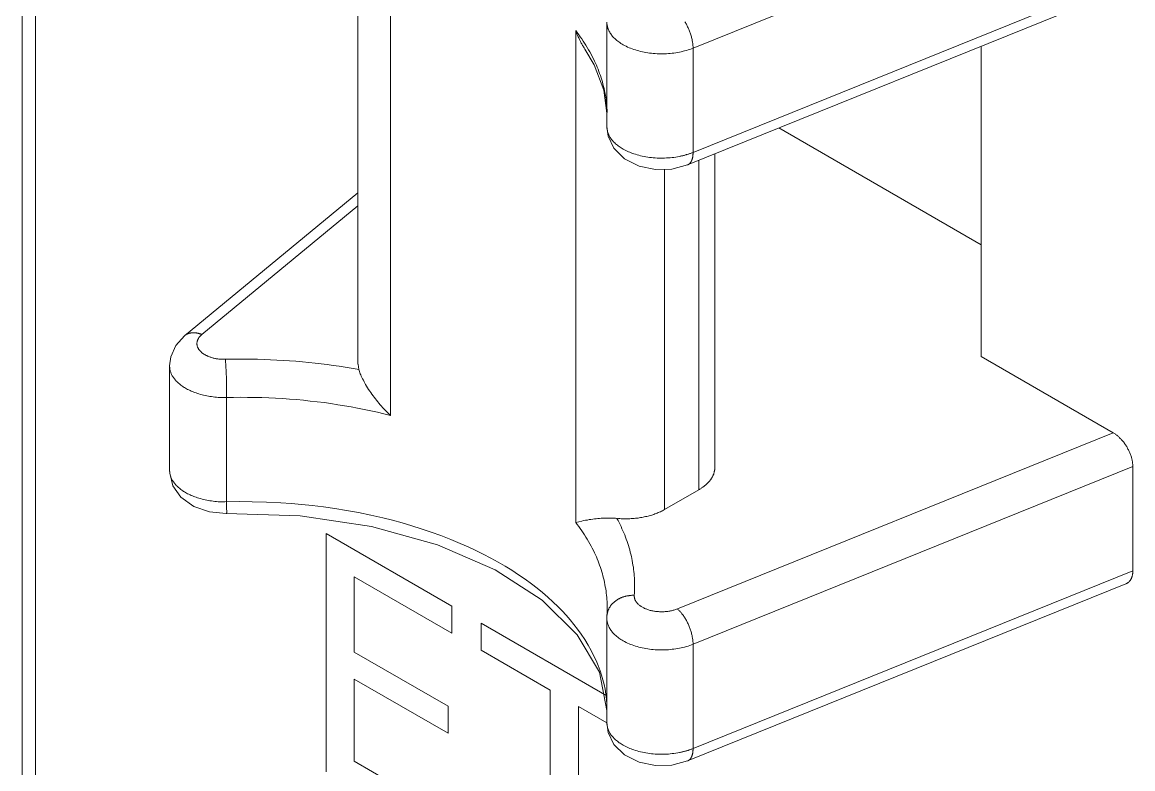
# Model space of a CAD drawing. Header units: inches. Extents: x 67578 to 72421, y -34894 to -31675.
# Drawn here: x 70208.03 to 70227.39, y -33300.14 to -33287.13 of the extents above; entities that cross this region are included whole.
import ezdxf

# ---------------------------------------------------------------- set-up
doc = ezdxf.new("R2010")
doc.units = ezdxf.units.IN
doc.header["$MEASUREMENT"] = 0

# ---------------------------------------------------------------- blocks, each defined once
blk = doc.blocks.new('ET200S')
at = {"lineweight": 0}
for p, q in [((-0.12, 0.188), (-0.12, 76.335)), ((0.026, -0.016), (0.026, 76.193)), ((7.229, 37.759), (12.047, 39.707)), ((3.558, 34.295), (3.558, 39.078)), ((3.915, 33.733), (3.915, 39.122)), ((7.229, 36.616), (12.047, 38.564)), ((7.169, 36.48), (11.972, 38.421)), ((6.285, 36.9), (6.285, 38.043)), ((5.944, 37.951), (5.944, 32.562)), ((6.045, 37.748), (6.147, 37.576)), ((10.385, 37.78), (10.385, 34.379)), ((6.147, 37.576), (6.252, 37.3)), ((6.252, 37.3), (6.285, 37.045)), ((6.285, 36.9), (6.299, 36.793)), ((8.169, 36.884), (10.385, 35.604)), ((6.299, 36.793), (6.362, 36.661)), ((6.362, 36.661), (6.478, 36.546)), ((6.478, 36.546), (6.639, 36.465)), ((7.292, 36.529), (7.292, 32.92)), ((7.468, 36.6), (7.468, 33.165)), ((6.639, 36.465), (6.818, 36.429)), ((6.818, 36.429), (6.998, 36.434)), ((6.916, 36.432), (6.916, 32.703)), ((6.998, 36.434), (7.169, 36.48)), ((1.657, 34.608), (3.558, 36.175)), ((1.848, 34.621), (3.558, 36.031)), ((1.657, 34.608), (1.561, 34.5)), ((1.561, 34.5), (1.507, 34.377)), ((1.507, 34.377), (1.494, 34.277)), ((10.385, 34.379), (11.832, 33.544)), ((1.494, 33.134), (1.494, 34.277)), ((3.566, 34.239), (3.551, 34.242)), ((3.566, 34.239), (3.559, 34.296)), ((2.119, 32.788), (2.119, 33.931)), ((11.832, 33.544), (7.057, 31.614)), ((1.494, 33.134), (1.495, 33.1)), ((1.495, 33.1), (1.531, 32.964)), ((12.047, 33.175), (7.229, 31.227)), ((12.047, 33.175), (12.047, 32.032)), ((1.531, 32.964), (1.619, 32.838)), ((6.916, 32.703), (7.292, 32.92)), ((1.619, 32.838), (1.759, 32.737)), ((1.759, 32.737), (1.933, 32.677)), ((2.117, 32.756), (2.118, 32.76)), ((2.118, 32.766), (2.119, 32.77)), ((2.118, 32.76), (2.118, 32.766)), ((1.933, 32.677), (2.114, 32.661)), ((2.114, 32.661), (2.924, 32.634)), ((2.924, 32.634), (3.708, 32.517)), ((3.708, 32.517), (4.43, 32.316)), ((3.208, 29.827), (3.208, 32.44)), ((3.208, 32.44), (4.587, 31.643)), ((4.43, 32.316), (5.061, 32.041)), ((5.061, 32.041), (5.577, 31.708)), ((12.047, 32.032), (7.229, 30.084)), ((3.518, 31.965), (3.518, 31.141)), ((4.587, 31.347), (3.518, 31.965)), ((11.972, 31.889), (7.169, 29.948)), ((4.587, 31.643), (4.587, 31.347)), ((5.577, 31.708), (5.96, 31.331)), ((6.286, 31.54), (6.285, 31.511)), ((6.288, 31.568), (6.286, 31.54)), ((6.289, 31.596), (6.288, 31.568)), ((6.289, 31.623), (6.289, 31.596)), ((4.906, 31.163), (4.906, 31.459)), ((4.906, 31.459), (6.285, 30.663)), ((6.285, 30.368), (6.285, 31.511)), ((5.96, 31.331), (6.203, 30.92)), ((5.665, 30.725), (4.906, 31.163)), ((3.518, 31.141), (4.546, 30.547)), ((6.203, 30.92), (6.285, 30.501)), ((3.518, 30.844), (3.518, 29.945)), ((4.546, 30.251), (3.518, 30.844)), ((5.665, 28.409), (5.665, 30.725)), ((4.546, 30.547), (4.546, 30.251)), ((5.974, 30.546), (5.974, 28.23)), ((6.285, 30.367), (5.974, 30.546)), ((6.285, 30.368), (6.299, 30.261)), ((6.299, 30.261), (6.362, 30.129)), ((6.362, 30.129), (6.478, 30.014)), ((3.518, 29.945), (4.616, 29.31)), ((6.478, 30.014), (6.639, 29.933)), ((6.639, 29.933), (6.818, 29.897)), ((6.998, 29.902), (7.169, 29.948)), ((6.818, 29.897), (6.998, 29.902))]:
    blk.add_line(p, q, dxfattribs=at)
for points in [[(7.14, 38.047), (7.145, 38.038), (7.151, 38.029), (7.156, 38.02), (7.161, 38.011), (7.165, 38.002), (7.17, 37.993), (7.174, 37.983), (7.179, 37.974), (7.183, 37.964), (7.187, 37.954), (7.191, 37.944), (7.194, 37.935), (7.198, 37.925), (7.201, 37.915), (7.205, 37.904), (7.208, 37.894), (7.211, 37.884), (7.213, 37.874), (7.216, 37.864), (7.218, 37.855), (7.22, 37.846), (7.221, 37.838), (7.223, 37.829), (7.224, 37.82), (7.225, 37.812), (7.226, 37.803), (7.227, 37.794), (7.228, 37.785), (7.229, 37.777), (7.229, 37.768), (7.229, 37.759)], [(6.285, 38.043), (6.285, 38.04), (6.285, 38.037), (6.285, 38.035), (6.285, 38.032), (6.285, 38.029), (6.286, 38.027), (6.286, 38.024), (6.286, 38.021), (6.286, 38.019), (6.287, 38.016), (6.287, 38.013), (6.288, 38.011), (6.288, 38.008), (6.288, 38.005), (6.289, 38.003), (6.29, 38), (6.29, 37.998), (6.291, 37.995), (6.291, 37.992), (6.292, 37.99), (6.293, 37.987), (6.293, 37.985), (6.294, 37.982), (6.295, 37.979), (6.296, 37.977), (6.297, 37.974), (6.298, 37.972), (6.299, 37.969), (6.299, 37.967), (6.3, 37.964), (6.301, 37.962)], [(5.944, 37.951), (5.961, 37.929), (5.977, 37.906), (5.994, 37.883), (6.01, 37.86), (6.025, 37.837), (6.041, 37.813), (6.056, 37.79), (6.07, 37.766), (6.084, 37.741), (6.098, 37.717), (6.112, 37.692), (6.125, 37.667), (6.137, 37.642), (6.149, 37.617), (6.16, 37.595), (6.17, 37.572), (6.179, 37.55), (6.188, 37.527), (6.197, 37.504), (6.206, 37.481), (6.214, 37.458), (6.221, 37.435), (6.229, 37.411), (6.236, 37.388), (6.242, 37.364), (6.248, 37.34), (6.254, 37.317), (6.259, 37.293), (6.264, 37.269), (6.269, 37.245), (6.272, 37.222), (6.276, 37.198), (6.279, 37.174), (6.282, 37.151), (6.284, 37.127), (6.286, 37.103), (6.287, 37.079), (6.288, 37.055)], [(5.944, 37.951), (5.947, 37.942), (5.95, 37.933), (5.954, 37.924), (5.957, 37.916), (5.961, 37.907), (5.964, 37.898), (5.968, 37.89), (5.972, 37.881), (5.976, 37.872), (5.98, 37.864), (5.984, 37.855), (5.988, 37.847), (5.992, 37.839), (5.996, 37.83), (6.001, 37.822), (6.005, 37.814), (6.01, 37.805), (6.015, 37.797), (6.019, 37.789), (6.024, 37.781), (6.03, 37.772), (6.035, 37.764), (6.04, 37.756), (6.045, 37.748)], [(6.301, 37.962), (6.306, 37.952), (6.311, 37.942), (6.316, 37.933), (6.322, 37.923), (6.328, 37.914), (6.334, 37.905), (6.341, 37.897), (6.348, 37.888), (6.355, 37.88), (6.362, 37.872), (6.372, 37.863), (6.383, 37.853), (6.394, 37.844), (6.405, 37.835), (6.416, 37.827), (6.427, 37.819), (6.439, 37.811), (6.451, 37.803), (6.463, 37.796), (6.479, 37.787), (6.495, 37.779), (6.512, 37.771), (6.528, 37.764), (6.545, 37.757), (6.562, 37.751), (6.579, 37.745), (6.597, 37.739), (6.616, 37.733), (6.635, 37.728), (6.654, 37.723), (6.674, 37.718), (6.693, 37.714), (6.713, 37.711), (6.732, 37.708), (6.752, 37.705), (6.773, 37.702), (6.793, 37.7), (6.814, 37.699), (6.835, 37.698), (6.856, 37.697), (6.876, 37.696), (6.897, 37.696), (6.918, 37.697), (6.938, 37.698), (6.959, 37.699), (6.979, 37.701), (7, 37.703), (7.02, 37.705), (7.04, 37.708), (7.061, 37.712), (7.081, 37.715), (7.1, 37.719), (7.119, 37.724), (7.137, 37.729), (7.156, 37.734), (7.174, 37.739), (7.193, 37.745), (7.211, 37.752), (7.229, 37.759)], [(7.229, 37.759), (7.229, 36.612), (7.229, 36.609), (7.229, 36.605), (7.229, 36.601), (7.229, 36.598), (7.228, 36.594), (7.228, 36.59), (7.228, 36.587), (7.227, 36.583), (7.227, 36.579), (7.227, 36.576), (7.226, 36.572), (7.226, 36.569), (7.225, 36.565), (7.224, 36.561), (7.223, 36.558), (7.223, 36.554), (7.222, 36.551), (7.221, 36.547), (7.22, 36.544), (7.218, 36.54), (7.217, 36.536), (7.216, 36.533), (7.215, 36.531), (7.214, 36.529), (7.213, 36.526), (7.212, 36.524), (7.211, 36.522), (7.21, 36.52), (7.209, 36.518), (7.208, 36.516), (7.207, 36.514), (7.205, 36.512), (7.204, 36.51), (7.203, 36.508), (7.202, 36.506), (7.2, 36.504), (7.199, 36.502), (7.197, 36.5), (7.196, 36.499), (7.194, 36.497), (7.193, 36.495), (7.191, 36.494), (7.189, 36.492), (7.188, 36.491), (7.186, 36.489), (7.184, 36.488), (7.182, 36.487), (7.18, 36.485), (7.179, 36.484), (7.177, 36.483), (7.175, 36.482), (7.173, 36.481), (7.171, 36.481), (7.169, 36.48)], [(6.285, 36.9), (6.285, 36.89), (6.286, 36.881), (6.287, 36.872), (6.288, 36.863), (6.29, 36.854), (6.292, 36.845), (6.295, 36.836), (6.298, 36.827), (6.301, 36.819), (6.305, 36.81), (6.31, 36.801), (6.314, 36.792), (6.319, 36.784), (6.325, 36.775), (6.33, 36.767), (6.336, 36.759), (6.342, 36.751), (6.349, 36.744), (6.355, 36.737), (6.362, 36.729), (6.371, 36.72), (6.381, 36.712), (6.39, 36.704), (6.4, 36.695), (6.41, 36.688), (6.42, 36.68), (6.431, 36.673), (6.441, 36.666), (6.452, 36.66), (6.463, 36.653), (6.477, 36.645), (6.492, 36.638), (6.506, 36.631), (6.521, 36.624), (6.536, 36.618), (6.551, 36.612), (6.566, 36.606), (6.581, 36.601), (6.597, 36.596), (6.616, 36.59), (6.635, 36.585), (6.654, 36.58), (6.673, 36.575), (6.693, 36.571), (6.713, 36.568), (6.732, 36.565), (6.752, 36.562), (6.773, 36.559), (6.793, 36.557), (6.814, 36.556), (6.835, 36.554), (6.855, 36.554), (6.876, 36.553), (6.897, 36.553), (6.918, 36.554), (6.938, 36.555), (6.959, 36.556), (6.979, 36.558), (6.999, 36.56), (7.02, 36.562), (7.04, 36.565), (7.06, 36.568), (7.081, 36.572)], [(7.081, 36.572), (7.088, 36.574), (7.095, 36.575), (7.102, 36.577), (7.11, 36.578), (7.117, 36.58), (7.124, 36.582), (7.131, 36.584), (7.138, 36.586), (7.145, 36.588), (7.152, 36.59), (7.159, 36.592), (7.166, 36.594), (7.174, 36.596), (7.181, 36.598), (7.188, 36.601), (7.194, 36.603), (7.201, 36.605), (7.208, 36.608), (7.215, 36.61), (7.222, 36.613), (7.229, 36.616)], [(1.657, 34.607), (1.66, 34.61), (1.663, 34.612), (1.666, 34.614), (1.668, 34.616), (1.671, 34.618), (1.674, 34.62), (1.677, 34.621), (1.68, 34.623), (1.683, 34.625), (1.686, 34.626), (1.69, 34.627), (1.693, 34.629), (1.696, 34.63), (1.699, 34.631), (1.703, 34.632), (1.706, 34.633), (1.709, 34.634), (1.713, 34.635), (1.716, 34.636), (1.719, 34.637), (1.723, 34.637), (1.726, 34.638), (1.73, 34.639), (1.733, 34.639), (1.737, 34.639), (1.74, 34.64), (1.744, 34.64), (1.747, 34.64), (1.751, 34.64), (1.754, 34.64), (1.758, 34.64), (1.763, 34.64), (1.767, 34.64), (1.772, 34.64), (1.776, 34.639), (1.78, 34.639), (1.785, 34.638), (1.789, 34.638), (1.793, 34.637), (1.798, 34.636), (1.802, 34.635), (1.806, 34.634), (1.811, 34.633), (1.815, 34.632), (1.819, 34.631), (1.823, 34.63), (1.827, 34.629), (1.832, 34.627), (1.836, 34.626), (1.84, 34.624), (1.844, 34.623), (1.848, 34.621)], [(2.177, 34.35), (2.097, 34.349), (2.088, 34.349), (2.079, 34.349), (2.07, 34.349), (2.06, 34.35), (2.051, 34.35), (2.042, 34.351), (2.033, 34.352), (2.024, 34.353), (2.015, 34.355), (2.006, 34.356), (1.997, 34.358), (1.989, 34.359), (1.98, 34.361), (1.972, 34.363), (1.963, 34.366), (1.955, 34.368), (1.946, 34.371), (1.939, 34.373), (1.931, 34.376), (1.924, 34.379), (1.916, 34.382), (1.909, 34.385), (1.902, 34.389), (1.894, 34.392), (1.887, 34.396), (1.88, 34.4), (1.875, 34.403), (1.87, 34.407), (1.864, 34.41), (1.859, 34.414), (1.854, 34.417), (1.849, 34.421), (1.844, 34.425), (1.84, 34.43), (1.835, 34.434), (1.831, 34.438), (1.827, 34.442), (1.824, 34.446), (1.821, 34.45), (1.818, 34.453), (1.815, 34.457), (1.812, 34.462), (1.81, 34.466), (1.807, 34.47), (1.805, 34.474), (1.803, 34.479), (1.801, 34.483), (1.8, 34.487), (1.798, 34.492), (1.797, 34.496), (1.796, 34.5), (1.795, 34.505), (1.795, 34.509), (1.794, 34.513), (1.794, 34.518), (1.794, 34.522), (1.794, 34.527), (1.794, 34.531), (1.795, 34.536), (1.795, 34.54), (1.796, 34.545), (1.798, 34.549), (1.799, 34.553), (1.8, 34.558), (1.802, 34.562), (1.804, 34.566), (1.806, 34.57), (1.808, 34.574), (1.81, 34.578), (1.813, 34.583), (1.816, 34.587), (1.819, 34.591), (1.822, 34.595), (1.826, 34.599), (1.829, 34.603), (1.833, 34.607), (1.836, 34.611), (1.84, 34.614), (1.844, 34.618), (1.848, 34.621)], [(2.119, 33.931), (2.119, 33.966), (2.119, 34.002), (2.118, 34.038), (2.118, 34.077), (2.117, 34.116), (2.116, 34.155), (2.114, 34.191), (2.113, 34.227), (2.111, 34.264), (2.11, 34.292), (2.108, 34.32), (2.107, 34.349)], [(3.551, 34.242), (3.485, 34.253), (3.419, 34.264), (3.353, 34.274), (3.287, 34.283), (3.221, 34.292), (3.154, 34.3), (3.088, 34.308), (3.018, 34.315), (2.949, 34.322), (2.879, 34.327), (2.809, 34.333), (2.739, 34.337), (2.669, 34.341), (2.599, 34.344), (2.529, 34.347), (2.459, 34.349), (2.388, 34.35), (2.318, 34.351), (2.247, 34.351), (2.177, 34.35)], [(2.119, 33.931), (2.101, 33.93), (2.082, 33.93), (2.064, 33.931), (2.045, 33.931), (2.027, 33.932), (2.009, 33.934), (1.99, 33.936), (1.972, 33.938), (1.954, 33.94), (1.936, 33.943), (1.919, 33.945), (1.901, 33.949), (1.884, 33.952), (1.867, 33.956), (1.85, 33.96), (1.833, 33.965), (1.816, 33.97), (1.799, 33.975), (1.785, 33.98), (1.772, 33.985), (1.758, 33.99), (1.745, 33.995), (1.731, 34.001), (1.718, 34.007), (1.705, 34.013), (1.692, 34.019), (1.679, 34.026), (1.667, 34.033), (1.657, 34.039), (1.647, 34.045), (1.638, 34.052), (1.628, 34.058), (1.619, 34.065), (1.61, 34.072), (1.601, 34.079), (1.592, 34.086), (1.584, 34.094), (1.576, 34.102), (1.568, 34.11), (1.561, 34.117), (1.556, 34.124), (1.55, 34.131), (1.544, 34.138), (1.539, 34.145), (1.534, 34.152), (1.529, 34.16), (1.524, 34.168), (1.52, 34.176), (1.516, 34.184), (1.512, 34.192), (1.509, 34.2), (1.506, 34.207), (1.504, 34.215), (1.501, 34.222), (1.499, 34.23), (1.498, 34.238), (1.496, 34.245), (1.495, 34.253), (1.495, 34.261), (1.494, 34.269), (1.494, 34.277)], [(3.915, 33.733), (3.9, 33.747), (3.885, 33.762), (3.871, 33.776), (3.856, 33.791), (3.842, 33.806), (3.828, 33.821), (3.815, 33.836), (3.801, 33.852), (3.788, 33.867), (3.774, 33.883), (3.761, 33.9), (3.749, 33.916), (3.736, 33.933), (3.723, 33.949), (3.711, 33.966), (3.699, 33.984), (3.687, 34.001), (3.675, 34.019), (3.664, 34.037), (3.653, 34.055), (3.642, 34.073), (3.633, 34.088), (3.625, 34.103), (3.617, 34.119), (3.609, 34.135), (3.601, 34.15), (3.594, 34.166), (3.588, 34.178), (3.583, 34.19), (3.579, 34.202), (3.574, 34.214), (3.57, 34.226), (3.566, 34.239)], [(3.915, 33.733), (3.843, 33.751), (3.771, 33.768), (3.699, 33.784), (3.627, 33.8), (3.554, 33.814), (3.482, 33.828), (3.409, 33.84), (3.336, 33.852), (3.261, 33.864), (3.186, 33.874), (3.111, 33.883), (3.035, 33.892), (2.96, 33.9), (2.884, 33.907), (2.809, 33.913), (2.733, 33.918), (2.656, 33.923), (2.58, 33.927), (2.503, 33.929), (2.426, 33.931), (2.349, 33.932), (2.273, 33.933), (2.196, 33.932), (2.119, 33.931)], [(11.832, 33.544), (11.839, 33.54), (11.846, 33.535), (11.852, 33.531), (11.859, 33.526), (11.866, 33.521), (11.872, 33.516), (11.879, 33.511), (11.885, 33.506), (11.891, 33.5), (11.897, 33.495), (11.903, 33.489), (11.909, 33.483), (11.915, 33.477), (11.921, 33.47), (11.928, 33.463), (11.934, 33.455), (11.94, 33.448), (11.947, 33.44), (11.952, 33.432), (11.958, 33.424), (11.964, 33.416), (11.969, 33.408), (11.974, 33.4), (11.98, 33.392), (11.985, 33.383), (11.989, 33.375), (11.994, 33.366), (11.998, 33.358), (12.003, 33.349), (12.007, 33.34), (12.011, 33.331), (12.015, 33.323), (12.018, 33.314), (12.022, 33.305), (12.025, 33.295), (12.028, 33.286), (12.031, 33.277), (12.033, 33.269), (12.035, 33.262), (12.037, 33.254), (12.039, 33.246), (12.041, 33.238), (12.042, 33.23), (12.043, 33.222), (12.044, 33.214), (12.045, 33.207), (12.046, 33.199), (12.047, 33.191), (12.047, 33.183), (12.047, 33.175)], [(2.101, 32.787), (2.082, 32.787), (2.064, 32.788), (2.046, 32.788), (2.027, 32.789), (2.009, 32.791), (1.99, 32.792), (1.972, 32.794), (1.954, 32.797), (1.936, 32.799), (1.919, 32.802), (1.902, 32.805), (1.884, 32.809), (1.867, 32.813), (1.85, 32.817), (1.833, 32.822), (1.816, 32.827), (1.799, 32.832), (1.785, 32.837), (1.772, 32.841), (1.758, 32.846), (1.745, 32.852), (1.731, 32.858), (1.718, 32.863), (1.705, 32.87), (1.692, 32.876), (1.68, 32.883), (1.667, 32.89), (1.657, 32.896), (1.647, 32.902), (1.638, 32.908), (1.628, 32.915), (1.619, 32.922), (1.61, 32.929), (1.601, 32.936), (1.592, 32.943), (1.584, 32.951), (1.576, 32.959), (1.568, 32.967), (1.562, 32.974), (1.556, 32.981), (1.55, 32.987), (1.544, 32.995), (1.539, 33.002), (1.534, 33.009), (1.529, 33.017), (1.524, 33.024), (1.52, 33.032), (1.516, 33.04), (1.512, 33.049), (1.509, 33.057), (1.506, 33.064), (1.504, 33.072), (1.501, 33.079), (1.499, 33.087), (1.498, 33.095), (1.496, 33.102), (1.495, 33.11), (1.495, 33.118), (1.494, 33.126), (1.494, 33.134)], [(7.468, 33.165), (7.468, 33.16), (7.467, 33.154), (7.467, 33.149), (7.467, 33.144), (7.466, 33.139), (7.465, 33.133), (7.464, 33.128), (7.464, 33.123), (7.462, 33.118), (7.461, 33.113), (7.46, 33.108), (7.458, 33.103), (7.457, 33.097), (7.455, 33.092), (7.453, 33.087), (7.45, 33.082), (7.448, 33.076), (7.446, 33.071), (7.443, 33.066), (7.441, 33.061), (7.438, 33.056), (7.435, 33.052), (7.432, 33.047), (7.429, 33.042), (7.426, 33.037), (7.423, 33.033), (7.419, 33.028), (7.416, 33.024), (7.412, 33.019), (7.409, 33.015), (7.405, 33.011), (7.402, 33.006), (7.397, 33.001), (7.391, 32.995), (7.386, 32.99), (7.381, 32.985), (7.376, 32.98), (7.37, 32.975), (7.365, 32.97), (7.359, 32.966), (7.353, 32.961), (7.347, 32.956), (7.341, 32.952), (7.336, 32.948), (7.33, 32.943), (7.323, 32.939), (7.317, 32.935), (7.311, 32.931), (7.305, 32.927), (7.299, 32.924), (7.292, 32.92)], [(6.286, 30.569), (6.281, 30.624), (6.274, 30.679), (6.265, 30.734), (6.254, 30.785), (6.241, 30.836), (6.226, 30.887), (6.21, 30.937), (6.189, 30.993), (6.166, 31.049), (6.14, 31.104), (6.113, 31.157), (6.079, 31.218), (6.043, 31.278), (6.004, 31.336), (5.964, 31.393), (5.924, 31.444), (5.882, 31.495), (5.839, 31.544), (5.795, 31.592), (5.75, 31.638), (5.694, 31.692), (5.638, 31.743), (5.579, 31.793), (5.52, 31.842), (5.459, 31.889), (5.389, 31.94), (5.317, 31.989), (5.244, 32.037), (5.169, 32.083), (5.094, 32.127), (5.013, 32.171), (4.931, 32.214), (4.848, 32.255), (4.764, 32.294), (4.679, 32.332), (4.574, 32.376), (4.467, 32.417), (4.359, 32.456), (4.251, 32.493), (4.147, 32.525), (4.042, 32.556), (3.937, 32.585), (3.831, 32.611), (3.698, 32.642), (3.565, 32.669), (3.431, 32.694), (3.306, 32.714), (3.182, 32.731), (3.057, 32.747), (2.942, 32.759), (2.827, 32.769), (2.713, 32.777), (2.556, 32.784), (2.4, 32.789), (2.26, 32.79), (2.101, 32.787)], [(2.119, 32.702), (2.119, 32.705), (2.118, 32.707), (2.118, 32.71), (2.118, 32.712), (2.117, 32.715), (2.117, 32.717), (2.117, 32.719), (2.117, 32.722), (2.117, 32.724), (2.117, 32.726), (2.117, 32.728), (2.116, 32.73), (2.116, 32.732), (2.116, 32.734), (2.116, 32.736), (2.116, 32.738), (2.116, 32.74), (2.116, 32.742), (2.117, 32.743), (2.117, 32.745), (2.117, 32.747), (2.117, 32.749), (2.117, 32.75), (2.117, 32.752), (2.117, 32.754), (2.117, 32.756)], [(2.119, 32.77), (2.119, 32.772), (2.119, 32.774), (2.119, 32.776), (2.119, 32.779), (2.119, 32.781), (2.119, 32.783), (2.119, 32.785), (2.119, 32.788)], [(2.116, 32.665), (2.116, 32.665), (2.117, 32.664), (2.117, 32.664), (2.118, 32.664), (2.118, 32.664), (2.119, 32.664), (2.119, 32.664), (2.119, 32.665), (2.12, 32.665), (2.12, 32.665), (2.12, 32.665), (2.12, 32.666), (2.121, 32.666), (2.121, 32.667), (2.121, 32.667), (2.121, 32.667), (2.121, 32.668), (2.121, 32.669), (2.122, 32.669), (2.122, 32.67), (2.122, 32.671), (2.122, 32.672), (2.122, 32.673), (2.122, 32.675), (2.122, 32.676), (2.122, 32.677), (2.122, 32.679), (2.122, 32.68), (2.121, 32.681), (2.121, 32.683), (2.121, 32.685), (2.121, 32.686), (2.121, 32.688), (2.12, 32.691), (2.12, 32.693), (2.119, 32.702)], [(6.38, 32.607), (6.365, 32.608), (6.35, 32.609), (6.335, 32.609), (6.32, 32.61), (6.305, 32.61), (6.289, 32.61), (6.272, 32.609), (6.255, 32.609), (6.238, 32.608), (6.221, 32.607), (6.204, 32.605), (6.186, 32.604), (6.167, 32.602), (6.149, 32.6), (6.13, 32.597), (6.111, 32.595), (6.092, 32.592), (6.071, 32.588), (6.051, 32.585), (6.03, 32.581), (6.01, 32.577), (5.977, 32.569), (5.944, 32.562)], [(6.916, 32.703), (6.905, 32.696), (6.894, 32.69), (6.882, 32.685), (6.871, 32.679), (6.859, 32.674), (6.848, 32.669), (6.836, 32.664), (6.824, 32.659), (6.812, 32.655), (6.8, 32.65), (6.788, 32.646), (6.776, 32.642), (6.763, 32.639), (6.75, 32.635), (6.736, 32.631), (6.722, 32.628), (6.709, 32.625), (6.695, 32.622), (6.681, 32.619), (6.667, 32.616), (6.653, 32.614), (6.64, 32.612), (6.626, 32.61), (6.612, 32.608), (6.598, 32.607), (6.584, 32.605), (6.568, 32.604), (6.552, 32.603), (6.536, 32.602), (6.521, 32.602), (6.505, 32.601), (6.489, 32.601), (6.473, 32.601), (6.458, 32.602), (6.442, 32.602), (6.426, 32.603), (6.411, 32.604), (6.38, 32.607)], [(6.289, 31.623), (6.289, 31.647), (6.288, 31.67), (6.287, 31.694), (6.286, 31.717), (6.284, 31.74), (6.281, 31.764), (6.279, 31.787), (6.276, 31.81), (6.272, 31.834), (6.268, 31.857), (6.264, 31.88), (6.259, 31.904), (6.254, 31.928), (6.248, 31.951), (6.242, 31.975), (6.236, 31.999), (6.229, 32.022), (6.221, 32.046), (6.214, 32.069), (6.206, 32.092), (6.197, 32.115), (6.188, 32.138), (6.179, 32.161), (6.17, 32.183), (6.16, 32.206), (6.149, 32.228), (6.137, 32.253), (6.125, 32.278), (6.112, 32.303), (6.098, 32.328), (6.084, 32.352), (6.07, 32.377), (6.056, 32.401), (6.041, 32.424), (6.025, 32.448), (6.01, 32.471), (5.994, 32.494), (5.977, 32.517), (5.961, 32.54), (5.944, 32.562)], [(6.395, 32.606), (6.407, 32.584), (6.418, 32.561), (6.429, 32.539), (6.44, 32.516), (6.45, 32.493), (6.461, 32.47), (6.47, 32.447), (6.48, 32.424), (6.489, 32.401), (6.498, 32.377), (6.506, 32.353), (6.514, 32.33), (6.521, 32.307), (6.528, 32.284), (6.535, 32.26), (6.541, 32.237), (6.547, 32.214), (6.553, 32.19), (6.558, 32.167), (6.563, 32.143), (6.567, 32.119), (6.571, 32.095), (6.575, 32.071), (6.578, 32.047), (6.581, 32.024), (6.583, 32), (6.585, 31.977), (6.586, 31.953), (6.588, 31.929), (6.588, 31.905), (6.589, 31.882), (6.589, 31.858), (6.589, 31.834), (6.588, 31.81), (6.587, 31.787), (6.585, 31.763)], [(12.047, 32.032), (12.047, 32.028), (12.047, 32.024), (12.047, 32.021), (12.047, 32.017), (12.046, 32.014), (12.046, 32.01), (12.046, 32.007), (12.046, 32.003), (12.045, 32), (12.045, 31.996), (12.044, 31.992), (12.044, 31.989), (12.043, 31.985), (12.042, 31.982), (12.041, 31.978), (12.041, 31.975), (12.04, 31.971), (12.039, 31.968), (12.038, 31.965), (12.036, 31.961), (12.035, 31.958), (12.034, 31.954), (12.032, 31.951), (12.031, 31.948), (12.03, 31.945), (12.028, 31.943), (12.027, 31.941), (12.026, 31.938), (12.024, 31.936), (12.023, 31.933), (12.021, 31.931), (12.02, 31.929), (12.018, 31.926), (12.017, 31.924), (12.015, 31.922), (12.013, 31.92), (12.012, 31.918), (12.01, 31.916), (12.008, 31.914), (12.006, 31.912), (12.004, 31.91), (12.002, 31.908), (12, 31.906), (11.998, 31.904), (11.996, 31.903), (11.994, 31.901), (11.991, 31.9), (11.989, 31.898), (11.987, 31.897), (11.985, 31.895), (11.982, 31.894), (11.98, 31.893), (11.977, 31.892), (11.975, 31.89), (11.973, 31.889)], [(6.308, 31.619), (6.311, 31.624), (6.314, 31.629), (6.317, 31.633), (6.32, 31.638), (6.323, 31.643), (6.326, 31.648), (6.329, 31.652), (6.333, 31.657), (6.336, 31.661), (6.34, 31.665), (6.344, 31.67), (6.348, 31.674), (6.352, 31.678), (6.356, 31.682), (6.36, 31.685), (6.364, 31.689), (6.369, 31.693), (6.373, 31.696), (6.378, 31.7), (6.383, 31.704), (6.388, 31.707), (6.393, 31.711), (6.398, 31.714), (6.403, 31.717), (6.409, 31.72), (6.414, 31.723), (6.419, 31.726), (6.425, 31.729), (6.43, 31.732), (6.436, 31.734), (6.442, 31.737), (6.447, 31.739), (6.453, 31.741), (6.459, 31.743), (6.465, 31.745), (6.47, 31.747), (6.477, 31.749), (6.484, 31.751), (6.49, 31.753), (6.497, 31.754), (6.504, 31.756), (6.51, 31.757), (6.517, 31.758), (6.524, 31.759), (6.531, 31.76), (6.537, 31.761), (6.544, 31.762), (6.551, 31.762), (6.558, 31.763), (6.565, 31.763), (6.571, 31.763), (6.578, 31.763), (6.585, 31.763)], [(7.057, 31.614), (7.048, 31.61), (7.039, 31.607), (7.03, 31.604), (7.02, 31.601), (7.011, 31.599), (7.002, 31.596), (6.992, 31.594), (6.983, 31.592), (6.973, 31.59), (6.962, 31.588), (6.952, 31.587), (6.942, 31.586), (6.932, 31.585), (6.922, 31.584), (6.911, 31.583), (6.901, 31.583), (6.891, 31.582), (6.88, 31.582), (6.87, 31.583), (6.86, 31.583), (6.849, 31.584), (6.839, 31.584), (6.829, 31.586), (6.818, 31.587), (6.808, 31.588), (6.799, 31.59), (6.789, 31.592), (6.779, 31.594), (6.769, 31.596), (6.76, 31.598), (6.75, 31.601), (6.741, 31.604), (6.732, 31.607), (6.724, 31.61), (6.715, 31.613), (6.707, 31.616), (6.698, 31.62), (6.69, 31.624), (6.682, 31.628), (6.674, 31.632), (6.668, 31.636), (6.662, 31.64), (6.656, 31.644), (6.65, 31.648), (6.645, 31.652), (6.639, 31.656), (6.634, 31.661), (6.629, 31.666), (6.624, 31.67), (6.62, 31.674), (6.616, 31.678), (6.613, 31.683), (6.609, 31.687), (6.606, 31.691), (6.603, 31.696), (6.6, 31.701), (6.598, 31.705), (6.595, 31.71), (6.593, 31.715), (6.591, 31.72), (6.59, 31.724), (6.588, 31.729), (6.587, 31.734), (6.586, 31.739), (6.586, 31.744), (6.585, 31.748), (6.585, 31.753), (6.585, 31.758), (6.585, 31.763)], [(6.286, 31.54), (6.286, 31.543), (6.286, 31.545), (6.287, 31.548), (6.287, 31.551), (6.287, 31.553), (6.288, 31.556), (6.288, 31.558), (6.289, 31.561), (6.289, 31.564), (6.29, 31.566), (6.29, 31.569), (6.291, 31.571), (6.291, 31.574), (6.292, 31.577), (6.293, 31.579), (6.294, 31.582), (6.294, 31.584), (6.295, 31.587), (6.296, 31.589), (6.297, 31.592), (6.298, 31.594), (6.299, 31.597), (6.3, 31.599), (6.3, 31.602), (6.301, 31.604), (6.303, 31.607), (6.304, 31.609), (6.305, 31.611), (6.306, 31.614), (6.307, 31.616), (6.308, 31.619)], [(7.229, 31.227), (7.229, 31.236), (7.229, 31.245), (7.228, 31.253), (7.227, 31.262), (7.226, 31.271), (7.225, 31.28), (7.224, 31.288), (7.223, 31.297), (7.221, 31.306), (7.22, 31.314), (7.218, 31.323), (7.216, 31.331), (7.213, 31.342), (7.211, 31.352), (7.208, 31.362), (7.205, 31.372), (7.201, 31.382), (7.198, 31.393), (7.194, 31.402), (7.191, 31.412), (7.187, 31.422), (7.183, 31.432), (7.179, 31.442), (7.174, 31.451), (7.17, 31.46), (7.165, 31.47), (7.161, 31.479), (7.156, 31.488), (7.151, 31.497), (7.145, 31.506), (7.14, 31.515), (7.134, 31.524), (7.129, 31.532), (7.123, 31.541), (7.118, 31.548), (7.113, 31.554), (7.108, 31.561), (7.103, 31.567), (7.098, 31.573), (7.092, 31.58), (7.087, 31.586), (7.081, 31.592), (7.075, 31.597), (7.069, 31.603), (7.063, 31.608), (7.057, 31.614)], [(7.229, 31.227), (7.211, 31.22), (7.193, 31.213), (7.174, 31.207), (7.156, 31.202), (7.137, 31.196), (7.118, 31.192), (7.1, 31.187), (7.081, 31.183), (7.06, 31.179), (7.04, 31.176), (7.02, 31.173), (6.999, 31.171), (6.979, 31.169), (6.959, 31.167), (6.938, 31.166), (6.918, 31.165), (6.897, 31.164), (6.876, 31.164), (6.855, 31.165), (6.835, 31.166), (6.814, 31.167), (6.793, 31.168), (6.773, 31.17), (6.752, 31.173), (6.732, 31.176), (6.713, 31.179), (6.693, 31.182), (6.673, 31.186), (6.654, 31.191), (6.635, 31.196), (6.616, 31.201), (6.597, 31.207), (6.579, 31.213), (6.562, 31.219), (6.545, 31.225), (6.528, 31.232), (6.512, 31.239), (6.495, 31.247), (6.479, 31.255), (6.463, 31.264), (6.451, 31.271), (6.439, 31.279), (6.427, 31.287), (6.416, 31.295), (6.404, 31.303), (6.393, 31.312), (6.383, 31.321), (6.372, 31.331), (6.362, 31.34), (6.355, 31.348), (6.348, 31.356), (6.341, 31.365), (6.334, 31.373), (6.328, 31.382), (6.322, 31.391), (6.316, 31.401), (6.311, 31.41), (6.306, 31.42), (6.301, 31.43), (6.298, 31.438), (6.295, 31.447), (6.292, 31.456), (6.29, 31.465), (6.288, 31.474), (6.287, 31.483), (6.286, 31.492), (6.285, 31.502), (6.285, 31.511)], [(7.169, 29.948), (7.171, 29.949), (7.173, 29.949), (7.175, 29.95), (7.177, 29.951), (7.179, 29.952), (7.18, 29.953), (7.182, 29.955), (7.184, 29.956), (7.186, 29.957), (7.188, 29.959), (7.189, 29.96), (7.191, 29.962), (7.193, 29.963), (7.194, 29.965), (7.196, 29.967), (7.197, 29.968), (7.199, 29.97), (7.2, 29.972), (7.202, 29.974), (7.203, 29.976), (7.204, 29.978), (7.205, 29.98), (7.207, 29.982), (7.208, 29.984), (7.209, 29.986), (7.21, 29.988), (7.211, 29.99), (7.212, 29.992), (7.213, 29.994), (7.214, 29.997), (7.215, 29.999), (7.216, 30.001), (7.217, 30.004), (7.218, 30.008), (7.22, 30.011), (7.221, 30.015), (7.222, 30.019), (7.223, 30.022), (7.223, 30.026), (7.224, 30.029), (7.225, 30.033), (7.226, 30.037), (7.226, 30.04), (7.227, 30.044), (7.227, 30.047), (7.227, 30.051), (7.228, 30.055), (7.228, 30.058), (7.228, 30.062), (7.229, 30.066), (7.229, 30.069), (7.229, 30.073), (7.229, 30.077), (7.229, 30.08), (7.229, 31.227)], [(7.081, 30.04), (7.061, 30.036), (7.04, 30.033), (7.02, 30.03), (7, 30.028), (6.979, 30.026), (6.959, 30.024), (6.938, 30.023), (6.918, 30.022), (6.897, 30.021), (6.876, 30.021), (6.856, 30.022), (6.835, 30.022), (6.814, 30.024), (6.793, 30.025), (6.773, 30.027), (6.752, 30.03), (6.732, 30.033), (6.713, 30.036), (6.693, 30.039), (6.674, 30.043), (6.654, 30.048), (6.635, 30.053), (6.616, 30.058), (6.597, 30.064), (6.581, 30.069), (6.566, 30.074), (6.551, 30.08), (6.536, 30.086), (6.521, 30.092), (6.506, 30.099), (6.492, 30.106), (6.477, 30.113), (6.463, 30.121), (6.452, 30.127), (6.442, 30.134), (6.431, 30.141), (6.42, 30.148), (6.41, 30.156), (6.4, 30.163), (6.39, 30.171), (6.381, 30.18), (6.371, 30.188), (6.362, 30.197), (6.356, 30.204), (6.349, 30.212), (6.342, 30.219), (6.336, 30.227), (6.33, 30.235), (6.325, 30.243), (6.319, 30.251), (6.314, 30.26), (6.31, 30.269), (6.305, 30.278), (6.301, 30.287), (6.298, 30.295), (6.295, 30.304), (6.292, 30.313), (6.29, 30.322), (6.288, 30.331), (6.287, 30.34), (6.286, 30.349), (6.285, 30.358), (6.285, 30.368)], [(7.229, 30.084), (7.222, 30.081), (7.215, 30.078), (7.208, 30.076), (7.201, 30.073), (7.195, 30.071), (7.188, 30.069), (7.181, 30.066), (7.174, 30.064), (7.167, 30.062), (7.16, 30.06), (7.152, 30.058), (7.145, 30.056), (7.138, 30.054), (7.131, 30.052), (7.124, 30.05), (7.117, 30.048), (7.11, 30.046), (7.103, 30.045), (7.095, 30.043), (7.088, 30.042), (7.081, 30.04)]]:
    blk.add_lwpolyline(points, dxfattribs=at)

msp = doc.modelspace()

# ---------------------------------------------------------------- block references
at = {"xscale": 1.59100124616462, "yscale": 1.59100124616462, "zscale": 1.59100124616462}
msp.add_blockref('ET200S', (70208.226, -33347.652), dxfattribs=at)

doc.saveas('drawing.dxf')
